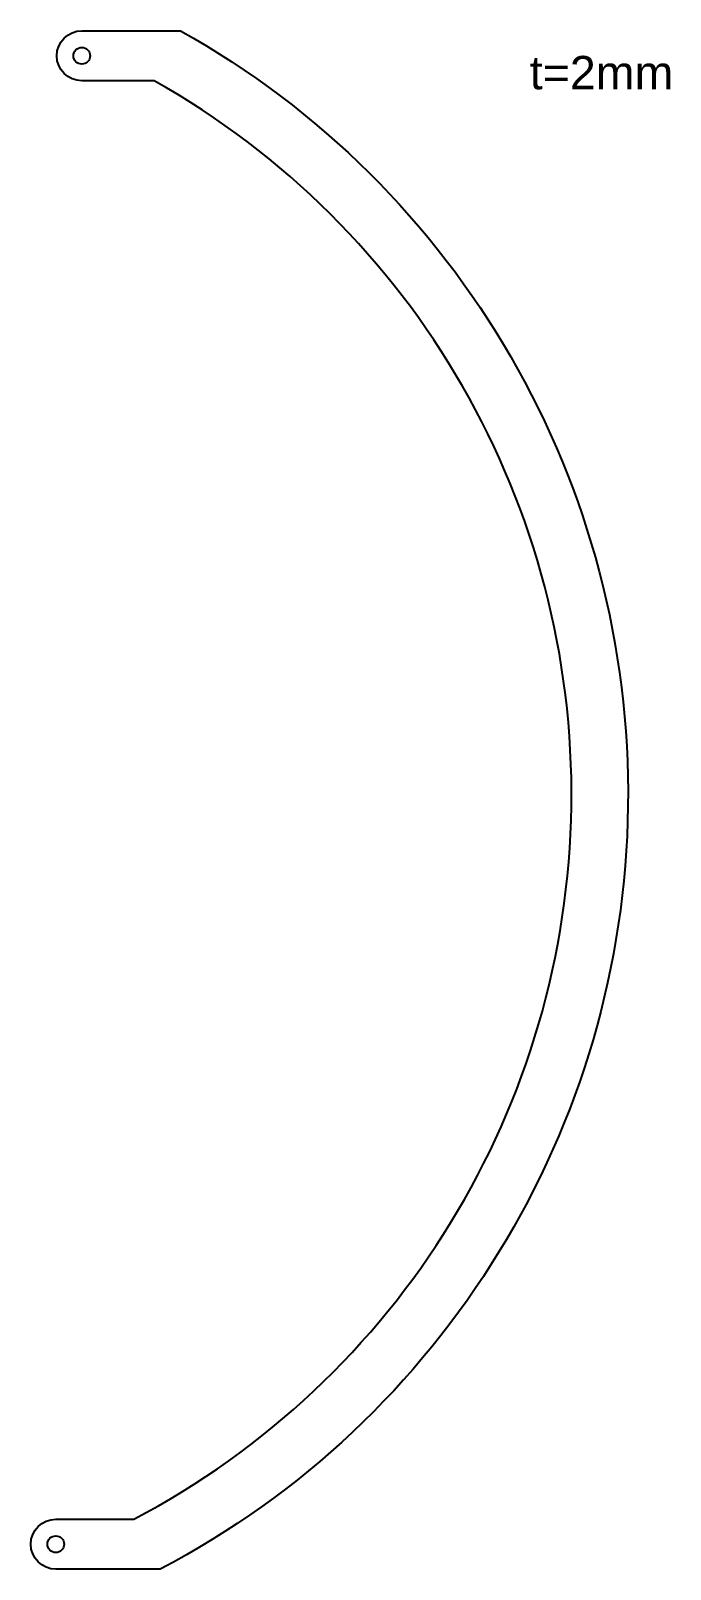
# Model space of a CAD drawing. Header units: millimetres. Extents: x -3 to 74, y 0 to 185.
import ezdxf

# ---------------------------------------------------------------- set-up
doc = ezdxf.new("R2010")
doc.units = ezdxf.units.MM
doc.header["$MEASUREMENT"] = 0
doc.layers.get('0').update_dxf_attribs({"true_color": 0xffffff})
doc.layers.add('AUSSENPROFILE', color=7, linetype='Continuous', true_color=0xffffff)
doc.layers.add('INNENPROFILE', color=7, linetype='Continuous', true_color=0xffffff)
doc.styles.add('textstyle15', font='')
doc.styles.get('textstyle15').set_extended_font_data('Arial')

msp = doc.modelspace()

# ---------------------------------------------------------------- linework, layer by layer
at = {"layer": 'AUSSENPROFILE'}
msp.add_lwpolyline([(11.81, 178.55), (3.12, 178.55, -1), (3.12, 184.55), (14.97, 184.55, -0.59504), (12.53, 0), (0, 0, -1), (0, 6), (9.37, 6, 0.594439)], format="xyb", close=True, dxfattribs=at)
at = {"layer": 'INNENPROFILE'}
for centre in [(3.12, 181.55), (0, 3)]:
    msp.add_circle(centre, 1, dxfattribs=at)

# ---------------------------------------------------------------- texts
at = {"insert": (56.87, 181.53), "char_height": 4, "attachment_point": 1, "style": 'textstyle15'}
msp.add_mtext('t=2mm', dxfattribs=at)

doc.saveas('drawing.dxf')
